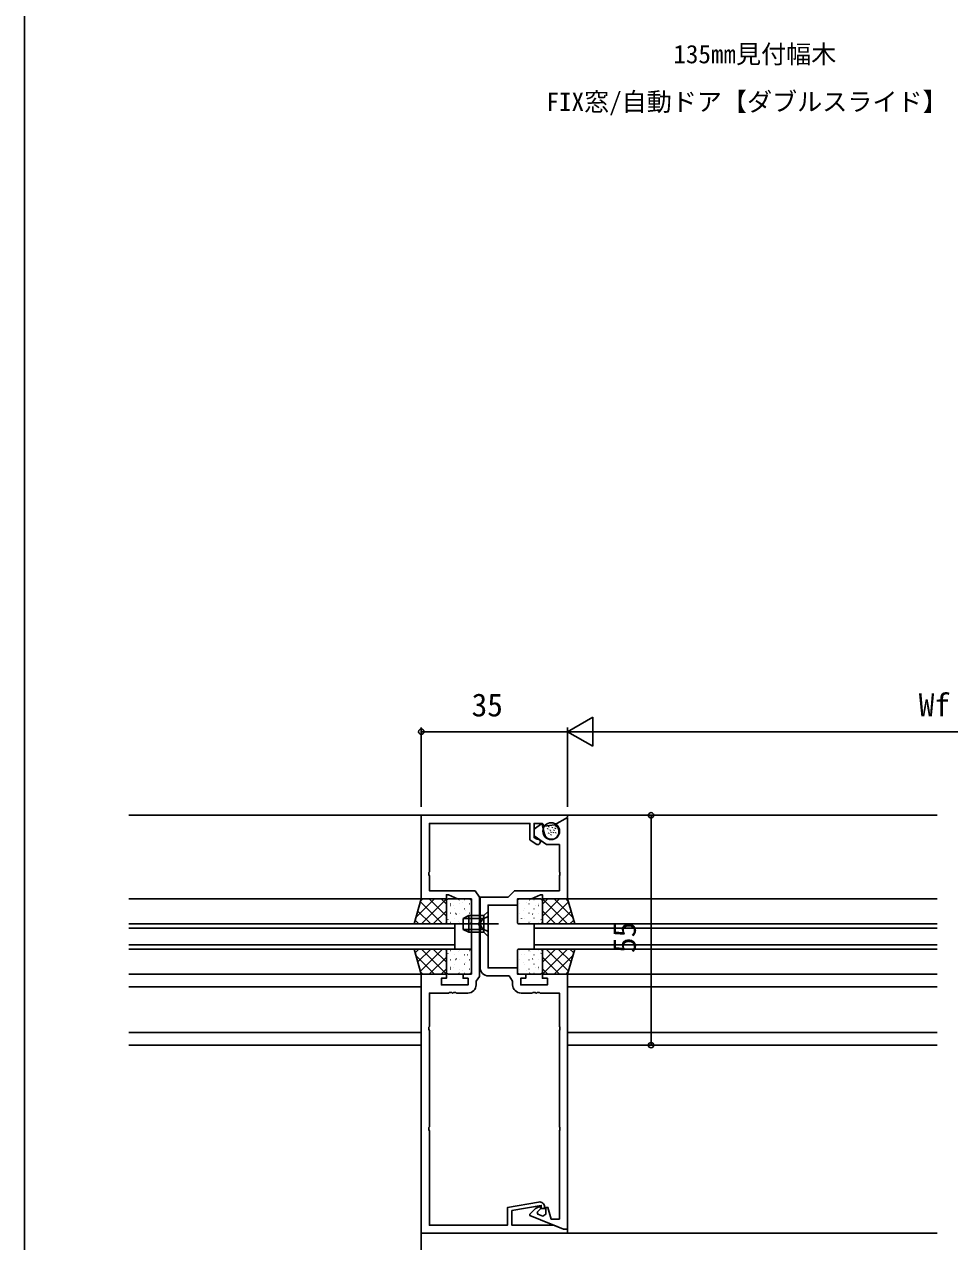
# Model space of a CAD drawing. Units: millimetres, scale not verified. Extents: x -437 to 438, y -681 to 679.
# Drawn here: x -436.7 to -215.2, y -429 to -137.8 of the extents above; entities that cross this region are included whole.
import ezdxf
from ezdxf.enums import TextEntityAlignment as Align

# ---------------------------------------------------------------- set-up
doc = ezdxf.new("R2010")
doc.units = ezdxf.units.MM
doc.header["$LTSCALE"] = 4
for name, color, linetype in [('0-1_USER1', 3, 'Continuous'), ('0-2_YKK_11', 7, 'Continuous'), ('0-4_YKK_12', 2, 'Continuous'), ('0-5_YKK_13', 4, 'Continuous'), ('0-7_YKK_D', 6, 'Continuous'), ('0-8_YKK_ZWAK', 7, 'Continuous')]:
    doc.layers.add(name, color=color, linetype=linetype)
doc.styles.add('ＭＳ ゴシック', font='')
doc.styles.get('ＭＳ ゴシック').set_extended_font_data('MS Gothic')

msp = doc.modelspace()

# ---------------------------------------------------------------- linework, layer by layer
at = {"layer": '0-2_YKK_11'}
for points in [[(-313.983, -332.714), (-314.217, -332.666), (-314.7, -332.328), (-314.7, -328.93), (-312.749, -328.93), (-312.2, -329.584), (-309.8, -329.29), (-306.7, -327.5), (-306.7, -327), (-341.7, -327), (-341.7, -347), (-335.7, -347), (-335.7, -346), (-335.2, -346), (-333.055, -347), (-329.7, -347), (-329.7, -365), (-331.7, -365), (-331.7, -366), (-330.5, -366), (-330.5, -367.6), (-336.9, -367.6), (-336.9, -366), (-335.7, -366), (-335.7, -365), (-341.7, -365)], [(-328.57, -367.53), (-328.57, -366.672), (-327.77, -365.53), (-327.77, -353.458), (-327.89, -353.275), (-327.89, -352.725), (-327.77, -352.542), (-327.77, -346.57), (-328.82, -345.07), (-339.77, -345.07), (-339.77, -341.458), (-339.89, -341.275), (-339.89, -340.725), (-339.77, -340.542), (-339.77, -328.93), (-315.7, -328.93), (-315.7, -332.848), (-314.223, -333.882)], [(-312.19, -331.453), (-312.847, -329.002), (-314.7, -330.3), (-314.7, -331.899), (-311.7, -334), (-308.63, -334), (-308.63, -340.542), (-308.51, -340.725), (-308.51, -341.275), (-308.63, -341.458), (-308.63, -345.07), (-319.4, -345.07), (-320.9, -346.57), (-327.63, -346.57), (-327.63, -352.542), (-327.51, -352.725), (-327.51, -353.275), (-327.63, -353.458), (-327.63, -363.43)], [(-306.7, -426), (-306.7, -365), (-312.7, -365), (-312.7, -366), (-311.5, -366), (-311.5, -367.6), (-317.9, -367.6), (-317.9, -366), (-316.7, -366), (-316.7, -365), (-318.7, -365), (-318.7, -363.5), (-325.7, -363.5), (-325.7, -348.5), (-318.7, -348.5), (-318.7, -347), (-315.345, -347), (-313.2, -346), (-312.7, -346), (-312.7, -347), (-306.7, -347), (-306.7, -327.731), (-306.9, -327.615), (-309.649, -329.203), (-309.649, -329.434), (-309.009, -329.804), (-308.81, -330.547)], [(-341.7, -365), (-341.7, -427), (-306.7, -427), (-306.7, -426), (-307.7, -426), (-310.002, -425.07), (-320, -425.07), (-320, -421.559), (-313, -420.325), (-313, -421.1), (-312.2, -421.1), (-312.2, -420.7)], [(-325.63, -365.43), (-320.7, -365.43), (-319.83, -366.672), (-319.83, -367.53)], [(-313.608, -419.518), (-321.1, -420.839), (-321.1, -425.07), (-339.77, -425.07), (-339.77, -402.458), (-339.89, -402.275), (-339.89, -401.725), (-339.77, -401.542), (-339.77, -378.458), (-339.89, -378.275), (-339.89, -377.725), (-339.77, -377.542), (-339.77, -369.53), (-335.158, -369.53), (-334.975, -369.41), (-334.425, -369.41), (-334.242, -369.53), (-334.158, -369.53), (-333.975, -369.41), (-333.425, -369.41), (-333.242, -369.53), (-330.57, -369.53)], [(-317.83, -369.53), (-315.158, -369.53), (-314.975, -369.41), (-314.425, -369.41), (-314.242, -369.53), (-314.158, -369.53), (-313.975, -369.41), (-313.425, -369.41), (-313.242, -369.53), (-308.63, -369.53), (-308.63, -377.542), (-308.51, -377.725), (-308.51, -378.275), (-308.63, -378.458), (-308.63, -401.542), (-308.51, -401.725), (-308.51, -402.275), (-308.63, -402.458), (-308.63, -423.6), (-310.65, -423.6), (-311.4, -420.8), (-311.9, -420.8), (-311.9, -422.464), (-312.605, -422.94), (-313.836, -422.442), (-313.943, -421.916), (-313.124, -421.097), (-313.355, -420.601), (-314.059, -420.93)], [(-314.628, -421.328), (-315.7, -422.4), (-315.7, -422.768), (-307.7, -426), (-306.7, -426)]]:
    msp.add_lwpolyline(points, dxfattribs=at)
for centre, radius, start, end in [((-310.5, -331), 1.75, 194.99998, 15), ((-313.85, -333.35), 0.65, 234.99999, 101.82642), ((-325.63, -363.43), 2, 180.00001, 269.99999), ((-330.57, -367.53), 2, 270.00001, 359.99999), ((-317.83, -367.53), 2, 180.00001, 269.99999), ((-313.214, -422.742), 2, 115, 135.00001), ((-313.4, -420.7), 1.2, 0.00002, 100)]:
    msp.add_arc(centre, radius, start, end, dxfattribs=at)
at = {"layer": '0-4_YKK_12'}
for p, q in [((-341.4, -327), (-411.7, -327)), ((-307, -327), (-218.2, -327)), ((-411.7, -347.002), (-341.7, -347.002)), ((-306.7, -347), (-218.2, -346.999)), ((-333.7, -354), (-411.7, -354.001)), ((-314.7, -353), (-218.2, -352.999)), ((-314.7, -359), (-314.7, -353)), ((-218.2, -353.999), (-314.7, -354)), ((-411.7, -358.001), (-333.7, -358)), ((-314.7, -358), (-218.2, -357.999)), ((-218.2, -358.999), (-314.7, -359)), ((-411.7, -365.002), (-341.7, -365.002)), ((-307, -365.002), (-218.2, -365.001)), ((-411.7, -368.002), (-341.7, -368.002)), ((-306.7, -368.002), (-218.2, -368.001)), ((-411.7, -379.002), (-341.7, -379.002)), ((-306.7, -379.002), (-218.2, -379.001)), ((-411.7, -382.002), (-341.7, -382.002)), ((-306.7, -382.002), (-218.2, -382.001)), ((-341.7, -427), (-218.2, -427)), ((-341.7, -522.002), (-341.7, -427))]:
    msp.add_line(p, q, dxfattribs=at)
msp.add_lwpolyline([(-411.7, -353.001), (-333.7, -353), (-333.7, -359), (-411.7, -359.001)], dxfattribs=at)
at = {"layer": '0-5_YKK_13'}
for p, q in [((-311.485, -330.347), (-311.407, -330.163)), ((-311.288, -331.355), (-311.21, -331.171)), ((-311.227, -329.857), (-311.149, -329.673)), ((-310.889, -330.65), (-310.811, -330.466)), ((-310.685, -331.111), (-310.606, -330.927)), ((-310.685, -331.761), (-310.607, -331.577)), ((-310.402, -330.032), (-310.323, -329.848)), ((-310.153, -331.212), (-310.075, -331.028)), ((-309.961, -330.644), (-309.883, -330.46)), ((-309.679, -330.214), (-309.601, -330.03)), ((-309.612, -331.292), (-309.534, -331.108)), ((-338.507, -347), (-342.998, -351.491)), ((-341.907, -347.716), (-336.623, -353)), ((-341.335, -347), (-341.848, -347.513)), ((-335.7, -347.022), (-341.678, -353)), ((-339.794, -347), (-335.7, -351.094)), ((-336.966, -347), (-335.7, -348.266)), ((-335.7, -352.5), (-335.7, -347.5)), ((-335.2, -347), (-330.2, -347)), ((-334.727, -348.166), (-334.764, -348.166)), ((-334.655, -348.579), (-334.718, -348.62)), ((-333.952, -348.547), (-333.959, -348.549)), ((-333.658, -347.135), (-333.695, -347.135)), ((-333.658, -349.377), (-333.695, -349.377)), ((-332.638, -347.244), (-332.701, -347.285)), ((-332.447, -348.166), (-332.484, -348.166)), ((-331.859, -347.806), (-331.866, -347.808)), ((-331.378, -347.135), (-331.415, -347.135)), ((-331.378, -349.377), (-331.415, -349.377)), ((-330.167, -348.166), (-330.204, -348.166)), ((-329.7, -347.5), (-329.7, -352.5)), ((-318.7, -347.5), (-318.7, -352.5)), ((-318.234, -348.166), (-318.196, -348.166)), ((-313.2, -347), (-318.2, -347)), ((-317.022, -347.135), (-316.985, -347.135)), ((-317.022, -349.377), (-316.985, -349.377)), ((-316.541, -347.806), (-316.534, -347.808)), ((-315.954, -348.166), (-315.916, -348.166)), ((-315.762, -347.244), (-315.699, -347.285)), ((-314.742, -347.135), (-314.705, -347.135)), ((-314.742, -349.377), (-314.705, -349.377)), ((-314.448, -348.547), (-314.441, -348.549)), ((-313.745, -348.579), (-313.682, -348.62)), ((-313.674, -348.166), (-313.636, -348.166)), ((-308.606, -347), (-312.7, -351.094)), ((-311.434, -347), (-312.7, -348.266)), ((-312.7, -347.022), (-306.722, -353)), ((-312.7, -352.5), (-312.7, -347.5)), ((-306.493, -347.716), (-311.777, -353)), ((-309.894, -347), (-305.403, -351.491)), ((-307.065, -347), (-306.552, -347.513)), ((-343.175, -352.105), (-342.28, -353)), ((-342.541, -349.91), (-339.451, -353)), ((-335.7, -349.85), (-338.85, -353)), ((-335.56, -351.247), (-335.567, -351.25)), ((-335.319, -351.956), (-335.381, -351.998)), ((-334.727, -350.409), (-334.764, -350.409)), ((-333.658, -351.62), (-333.695, -351.62)), ((-333.467, -350.506), (-333.475, -350.509)), ((-333.302, -350.621), (-333.364, -350.663)), ((-332.447, -350.409), (-332.484, -350.409)), ((-331.7, -351.698), (-330.3, -350.998)), ((-331.7, -354.298), (-331.7, -351.698)), ((-326.7, -351.652), (-331.609, -351.652)), ((-331.378, -351.62), (-331.415, -351.62)), ((-331.127, -349.677), (-331.134, -349.68)), ((-330.678, -351.649), (-330.685, -351.652)), ((-326.7, -350.998), (-330.3, -350.998)), ((-330.167, -350.409), (-330.204, -350.409)), ((-329.7, -351.176), (-329.762, -351.217)), ((-318.7, -351.176), (-318.638, -351.217)), ((-318.234, -350.409), (-318.196, -350.409)), ((-317.722, -351.649), (-317.715, -351.652)), ((-317.273, -349.677), (-317.266, -349.68)), ((-317.022, -351.62), (-316.985, -351.62)), ((-315.954, -350.409), (-315.916, -350.409)), ((-315.099, -350.621), (-315.036, -350.663)), ((-314.933, -350.506), (-314.926, -350.509)), ((-314.742, -351.62), (-314.705, -351.62)), ((-313.674, -350.409), (-313.636, -350.409)), ((-313.082, -351.956), (-313.019, -351.998)), ((-312.84, -351.247), (-312.833, -351.25)), ((-312.7, -349.85), (-309.551, -353)), ((-305.859, -349.91), (-308.949, -353)), ((-305.225, -352.105), (-306.121, -353)), ((-335.7, -352.679), (-336.021, -353)), ((-330.2, -353), (-335.2, -353)), ((-334.727, -352.651), (-334.764, -352.651)), ((-323.2, -352.998), (-334.2, -352.998)), ((-332.735, -352.378), (-332.743, -352.38)), ((-332.447, -352.651), (-332.484, -352.651)), ((-331.7, -354.298), (-330.3, -354.998)), ((-326.7, -354.344), (-331.609, -354.344)), ((-330.167, -352.651), (-330.204, -352.651)), ((-325.7, -355.998), (-326.7, -354.998)), ((-318.234, -352.651), (-318.196, -352.651)), ((-318.2, -353), (-313.2, -353)), ((-315.954, -352.651), (-315.916, -352.651)), ((-315.665, -352.378), (-315.658, -352.38)), ((-313.674, -352.651), (-313.636, -352.651)), ((-312.7, -352.679), (-312.379, -353)), ((-343.175, -359.895), (-342.28, -359)), ((-338.507, -365), (-342.998, -360.509)), ((-342.541, -362.09), (-339.451, -359)), ((-341.907, -364.284), (-336.623, -359)), ((-335.7, -364.978), (-341.678, -359)), ((-339.794, -365), (-335.7, -360.906)), ((-335.7, -362.15), (-338.85, -359)), ((-335.7, -359.321), (-336.021, -359)), ((-335.7, -359.5), (-335.7, -364.5)), ((-335.56, -360.753), (-335.567, -360.75)), ((-335.319, -360.044), (-335.381, -360.002)), ((-330.2, -359), (-335.2, -359)), ((-334.727, -359.349), (-334.764, -359.349)), ((-333.658, -360.38), (-333.695, -360.38)), ((-332.735, -359.622), (-332.743, -359.62)), ((-332.447, -359.349), (-332.484, -359.349)), ((-331.378, -360.38), (-331.415, -360.38)), ((-330.678, -360.351), (-330.685, -360.348)), ((-330.167, -359.349), (-330.204, -359.349)), ((-329.7, -360.824), (-329.762, -360.783)), ((-329.7, -364.5), (-329.7, -359.5)), ((-318.7, -364.5), (-318.7, -359.5)), ((-318.7, -360.824), (-318.638, -360.783)), ((-318.234, -359.349), (-318.196, -359.349)), ((-318.2, -359), (-313.2, -359)), ((-317.722, -360.351), (-317.715, -360.348)), ((-317.022, -360.38), (-316.985, -360.38)), ((-315.954, -359.349), (-315.916, -359.349)), ((-315.665, -359.622), (-315.658, -359.62)), ((-314.742, -360.38), (-314.705, -360.38)), ((-313.674, -359.349), (-313.636, -359.349)), ((-313.082, -360.044), (-313.019, -360.002)), ((-312.84, -360.753), (-312.833, -360.75)), ((-312.7, -359.321), (-312.379, -359)), ((-312.7, -362.15), (-309.551, -359)), ((-312.7, -364.978), (-306.722, -359)), ((-312.7, -359.5), (-312.7, -364.5)), ((-308.606, -365), (-312.7, -360.906)), ((-306.493, -364.284), (-311.777, -359)), ((-309.894, -365), (-305.403, -360.509)), ((-305.859, -362.09), (-308.949, -359)), ((-305.225, -359.895), (-306.121, -359)), ((-336.966, -365), (-335.7, -363.734)), ((-334.727, -361.591), (-334.764, -361.591)), ((-334.727, -363.834), (-334.764, -363.834)), ((-334.655, -363.421), (-334.718, -363.38)), ((-333.952, -363.453), (-333.959, -363.451)), ((-333.658, -362.623), (-333.695, -362.623)), ((-333.467, -361.494), (-333.475, -361.491)), ((-333.302, -361.379), (-333.364, -361.337)), ((-332.447, -361.591), (-332.484, -361.591)), ((-332.447, -363.834), (-332.484, -363.834)), ((-331.378, -362.623), (-331.415, -362.623)), ((-331.127, -362.323), (-331.134, -362.32)), ((-330.167, -361.591), (-330.204, -361.591)), ((-330.167, -363.834), (-330.204, -363.834)), ((-318.234, -361.591), (-318.196, -361.591)), ((-318.234, -363.834), (-318.196, -363.834)), ((-317.273, -362.323), (-317.266, -362.32)), ((-317.022, -362.623), (-316.985, -362.623)), ((-315.954, -361.591), (-315.916, -361.591)), ((-315.954, -363.834), (-315.916, -363.834)), ((-315.099, -361.379), (-315.036, -361.337)), ((-314.933, -361.494), (-314.926, -361.491)), ((-314.742, -362.623), (-314.705, -362.623)), ((-314.448, -363.453), (-314.441, -363.451)), ((-313.745, -363.421), (-313.682, -363.38)), ((-313.674, -361.591), (-313.636, -361.591)), ((-313.674, -363.834), (-313.636, -363.834)), ((-311.434, -365), (-312.7, -363.734)), ((-341.335, -365), (-341.848, -364.487)), ((-335.2, -365), (-330.2, -365)), ((-333.658, -364.865), (-333.695, -364.865)), ((-332.638, -364.756), (-332.701, -364.715)), ((-331.859, -364.194), (-331.866, -364.192)), ((-331.378, -364.865), (-331.415, -364.865)), ((-313.2, -365), (-318.2, -365)), ((-317.022, -364.865), (-316.985, -364.865)), ((-316.541, -364.194), (-316.534, -364.192)), ((-315.762, -364.756), (-315.699, -364.715)), ((-314.742, -364.865), (-314.705, -364.865)), ((-307.065, -365), (-306.552, -364.487))]:
    msp.add_line(p, q, dxfattribs=at)
for points in [[(-341.7, -347), (-335.7, -347), (-335.7, -353), (-343.434, -353)], [(-306.7, -347), (-312.7, -347), (-312.7, -353), (-304.967, -353)], [(-341.7, -365), (-335.7, -365), (-335.7, -359), (-343.434, -359)], [(-306.7, -365), (-312.7, -365), (-312.7, -359), (-304.967, -359)]]:
    msp.add_lwpolyline(points, close=True, dxfattribs=at)
for points in [[(-326.7, -354.998), (-330.3, -354.998), (-330.3, -350.998)], [(-325.7, -351.198), (-327.043, -351.853), (-327.652, -352.998)], [(-325.7, -355.998), (-325.7, -349.998), (-326.7, -350.998), (-326.7, -354.998)], [(-325.7, -354.798), (-327.043, -354.143), (-327.652, -352.998)]]:
    msp.add_lwpolyline(points, dxfattribs=at)
msp.add_circle((-310.601, -330.8), 2, dxfattribs=at)
for centre, start, end in [((-335.2, -347.5), 90, 180), ((-330.2, -347.5), 0, 90), ((-318.2, -347.5), 90, 180), ((-313.2, -347.5), 0, 90), ((-335.2, -352.5), 180, 270), ((-330.2, -352.5), 270, 0), ((-318.2, -352.5), 180, 270), ((-313.2, -352.5), 270, 0), ((-335.2, -359.5), 90, 180), ((-330.2, -359.5), 0, 90), ((-318.2, -359.5), 90, 180), ((-313.2, -359.5), 0, 90), ((-335.2, -364.5), 180, 270), ((-330.2, -364.5), 270, 0), ((-318.2, -364.5), 180, 270), ((-313.2, -364.5), 270, 0)]:
    msp.add_arc(centre, 0.5, start, end, dxfattribs=at)
at = {"layer": '0-7_YKK_D'}
for p, q in [((-306.7, -307), (-300.638, -303.5)), ((-300.638, -310.5), (-300.638, -303.5)), ((-341.7, -325), (-341.7, -306)), ((-306.7, -307), (-341.7, -307)), ((-306.7, -325), (-306.7, -306)), ((-306.7, -325), (-306.7, -306)), ((-306.7, -307), (-300.638, -310.5)), ((-306.7, -307), (-294.576, -307)), ((-133.7, -307), (-299.7, -307)), ((-286.7, -327), (-286.7, -382.002))]:
    msp.add_line(p, q, dxfattribs=at)
for centre in [(-341.7, -307), (-286.7, -327), (-286.7, -382.002)]:
    msp.add_circle(centre, 0.637, dxfattribs=at)
at = {"layer": '0-8_YKK_ZWAK'}
msp.add_line((-436.7, 644), (-436.7, -681), dxfattribs=at)

# ---------------------------------------------------------------- texts
at = {"layer": '0-1_USER1', "style": 'ＭＳ ゴシック'}
for s, p in [('135㎜見付幅木', (-281.358, -148.42)), ('FIX窓/自動ドア【ダブルスライド】', (-311.716, -159.818))]:
    msp.add_text(s, height=4.399, dxfattribs=at).set_placement(p, align=Align.BOTTOM_LEFT)
at = {"layer": '0-7_YKK_D', "style": 'ＭＳ ゴシック'}
for s, p in [('35', (-329.655, -305)), ('Wf', (-222.645, -305))]:
    msp.add_text(s, height=5.499, dxfattribs=at).set_placement(p, align=Align.BOTTOM_LEFT)
msp.add_text('55', height=5.499, rotation=90, dxfattribs=at).set_placement((-288.7, -359.955), align=Align.BOTTOM_LEFT)

doc.saveas('drawing.dxf')
